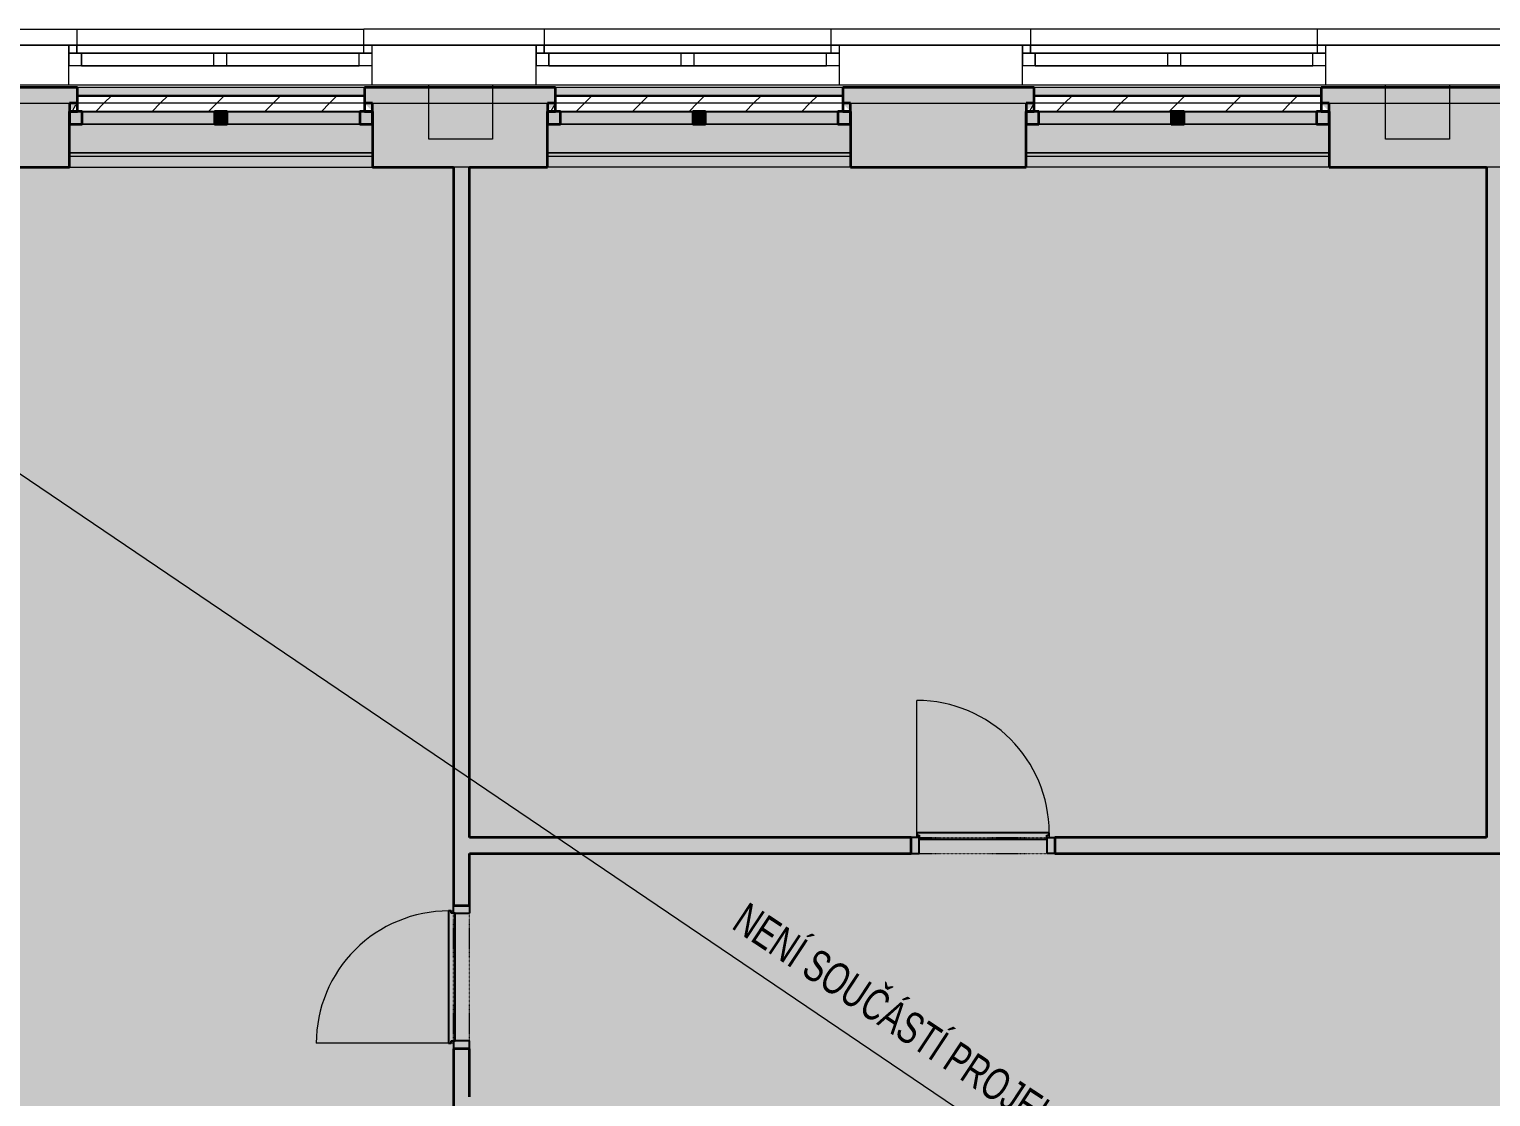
# Model space of a CAD drawing. Header units: millimetres. Extents: x -17526 to 208316, y -45352 to 20466.
# Drawn here: x 142228 to 151391, y 1172 to 7864 of the extents above; entities that cross this region are included whole.
import ezdxf

# ---------------------------------------------------------------- set-up
doc = ezdxf.new("R2010")
doc.units = ezdxf.units.MM
doc.linetypes.add('Čerchovaná se dvěma tečkami', pattern=[2.59, 1, -0.53, 0, -0.53, 0, -0.53])
for name, color, linetype, lineweight in [('A-DETL-THIN', 151, 'Continuous', 9), ('A-DOOR', 31, 'Continuous', 9), ('A-DOOR-FRAM', 31, 'Continuous', 9), ('A-FLOR', 192, 'Continuous', 9), ('A-GENM', 13, 'Continuous', 9), ('A-GLAZ', 151, 'Continuous', 9), ('A-WALL', 113, 'Continuous', 9), ('A-WALL-PATT', 111, 'Continuous', 9), ('G-ANNO-TEXT', 231, 'Continuous', 9), ('Q-SPCQ', 91, 'Continuous', 9), ('S-COLS', 52, 'Continuous', 9)]:
    doc.layers.add(name, color=color, linetype=linetype, lineweight=lineweight)
doc.styles.add('Arial_3', font='arial.ttf', dxfattribs={"width": 0.7, "height": 200})
pattern_1 = [(45, (-76394.55, -7349.27), (-176.7767, 176.7767), [])]
pattern_2 = [(45, (-73394.55, -7349.27), (-176.7767, 176.7767), [])]
pattern_3 = [(45, (-70396.38, -7349.27), (-176.7767, 176.7767), [])]

# ---------------------------------------------------------------- blocks, each defined once
blk = doc.blocks.new('OKNO_2k_ - OKNO_2k_1900x1400-1963744-2NP_NÁVRH B')
at = {"layer": 'A-GLAZ', "color": 254, "lineweight": 13}
for p, q in [((-950, 126), (950, 126)), ((-900, 126), (-950, 126)), ((-950, 125), (-950, 126)), ((-950, 126), (-950, 125)), ((-950, 75), (-950, 124.9)), ((-950, 124.9), (-950, 75)), ((-900, 126), (-900, 125)), ((-900, 125), (-900, 126)), ((900, 126), (-900, 126)), ((900, 126), (-900, 126)), ((-900, 124.9), (-900, 75)), ((-900, 75), (-900, 124.9)), ((950, 126), (900, 126)), ((900, 125), (900, 126)), ((900, 125), (900, 126)), ((900, 75), (900, 124.9)), ((900, 75), (900, 124.9)), ((950, 126), (950, 125)), ((950, 126), (950, 125)), ((950, 124.9), (950, 75)), ((950, 124.9), (950, 75)), ((-950, 75), (-900, 75)), ((950, 75), (-950, 75)), ((-950, 75), (-950, -5)), ((-900, 75), (-950, 75)), ((-950, 75), (950, 75)), ((-950, -5), (-950, 75)), ((-900, 75), (900, 75)), ((-870, 75), (-900, 75)), ((-870, 75), (-40, 75)), ((870, 75), (-870, 75)), ((-870, -5), (-870, 75)), ((-870, 75), (-870, -5)), ((-40, -5), (-40, 75)), ((-40, 75), (40, 75)), ((-40, -5), (-40, 75)), ((40, 75), (870, 75)), ((40, 75), (40, -5)), ((40, 75), (40, -5)), ((900, 75), (870, 75)), ((870, -5), (870, 75)), ((870, -5), (870, 75)), ((900, 75), (950, 75)), ((950, 75), (900, 75)), ((950, 75), (950, -5)), ((950, 75), (950, -5)), ((-870, -5), (-950, -5)), ((950, -5), (-950, -5)), ((-40, -5), (-870, -5)), ((-40, -5), (-870, -5)), ((-870, -5), (870, -5)), ((40, -5), (-40, -5)), ((40, -5), (-40, -5)), ((40, -5), (-40, -5)), ((870, -5), (40, -5)), ((870, -5), (40, -5)), ((950, -5), (870, -5))]:
    blk.add_line(p, q, dxfattribs=at)
at = {"layer": 'A-GLAZ', "color": 10, "lineweight": 13}
for p, q in [((900, 126), (-900, 126)), ((-900, 75), (-870, 75)), ((-870, 75), (-900, 75)), ((-870, 75), (-40, 75)), ((-40, 75), (-870, 75)), ((-40, 75), (-870, 75)), ((-40, 75), (40, 75)), ((40, 75), (-40, 75)), ((-40, 75), (40, 75)), ((40, 75), (-40, 75)), ((-40, 75), (40, 75)), ((40, 75), (870, 75)), ((870, 75), (40, 75)), ((870, 75), (40, 75)), ((870, 75), (900, 75)), ((900, 75), (870, 75)), ((40, -5), (-40, -5))]:
    blk.add_line(p, q, dxfattribs=at)
blk = doc.blocks.new('OKNO_2k_ - OKNO_2k_1900x1400-V121-2NP_NÁVRH B')
at = {"layer": 'A-GLAZ', "color": 254, "lineweight": 13}
for p, q in [((-950, 126), (950, 126)), ((-900, 126), (-950, 126)), ((-950, 125), (-950, 126)), ((-950, 126), (-950, 125)), ((-950, 75), (-950, 124.9)), ((-950, 124.9), (-950, 75)), ((-900, 126), (-900, 125)), ((-900, 125), (-900, 126)), ((900, 126), (-900, 126)), ((900, 126), (-900, 126)), ((-900, 124.9), (-900, 75)), ((-900, 75), (-900, 124.9)), ((950, 126), (900, 126)), ((900, 125), (900, 126)), ((900, 125), (900, 126)), ((900, 75), (900, 124.9)), ((900, 75), (900, 124.9)), ((950, 126), (950, 125)), ((950, 126), (950, 125)), ((950, 124.9), (950, 75)), ((950, 124.9), (950, 75)), ((-950, 75), (-900, 75)), ((950, 75), (-950, 75)), ((-950, 75), (-950, -5)), ((-900, 75), (-950, 75)), ((-950, 75), (950, 75)), ((-950, -5), (-950, 75)), ((-900, 75), (900, 75)), ((-870, 75), (-900, 75)), ((-870, 75), (-40, 75)), ((870, 75), (-870, 75)), ((-870, -5), (-870, 75)), ((-870, 75), (-870, -5)), ((-40, -5), (-40, 75)), ((-40, 75), (40, 75)), ((-40, -5), (-40, 75)), ((40, 75), (870, 75)), ((40, 75), (40, -5)), ((40, 75), (40, -5)), ((900, 75), (870, 75)), ((870, -5), (870, 75)), ((870, -5), (870, 75)), ((900, 75), (950, 75)), ((950, 75), (900, 75)), ((950, 75), (950, -5)), ((950, 75), (950, -5)), ((-870, -5), (-950, -5)), ((950, -5), (-950, -5)), ((-40, -5), (-870, -5)), ((-40, -5), (-870, -5)), ((-870, -5), (870, -5)), ((40, -5), (-40, -5)), ((40, -5), (-40, -5)), ((40, -5), (-40, -5)), ((870, -5), (40, -5)), ((870, -5), (40, -5)), ((950, -5), (870, -5))]:
    blk.add_line(p, q, dxfattribs=at)
at = {"layer": 'A-GLAZ', "color": 10, "lineweight": 13}
for p, q in [((900, 126), (-900, 126)), ((-900, 75), (-870, 75)), ((-870, 75), (-900, 75)), ((-870, 75), (-40, 75)), ((-40, 75), (-870, 75)), ((-40, 75), (-870, 75)), ((-40, 75), (40, 75)), ((40, 75), (-40, 75)), ((-40, 75), (40, 75)), ((40, 75), (-40, 75)), ((-40, 75), (40, 75)), ((40, 75), (870, 75)), ((870, 75), (40, 75)), ((870, 75), (40, 75)), ((870, 75), (900, 75)), ((900, 75), (870, 75)), ((40, -5), (-40, -5))]:
    blk.add_line(p, q, dxfattribs=at)
blk = doc.blocks.new('OKNO_2k_ - OKNO_2k_1900x1400-V165-2NP_NÁVRH B')
at = {"layer": 'A-GLAZ', "lineweight": 13}
h = blk.add_hatch(dxfattribs=at)
h.set_pattern_fill('FP_193', style=0, pattern_type=2)
h.set_pattern_definition([(0, (-76394.553, -7199.275), (75, 43.3), [50, -100]), (60, (-76344.553, -7199.275), (0.0011, 86.601905), [50, -100]), (300, (-76344.553, -7199.275), (74.9989, -43.301905), [50, -100])])
h.paths.add_polyline_path([(-950, 150), (-900, 150), (-900, 200), (-924.8, 175.2)])
h.paths.add_polyline_path([(950, 150), (900, 200), (900, 150)])
at = {"layer": 'A-GLAZ', "color": 71, "lineweight": 35}
for p, q in [((-900, 201), (-950, 201)), ((-950, 201), (-950, 150)), ((-900, 150), (-900, 201)), ((900, 201), (900, 150)), ((950, 201), (900, 201)), ((950, 150), (950, 201)), ((-950, 150), (-900, 150)), ((-950, 150), (-950, 70)), ((-900, 150), (-950, 150)), ((-870, 150), (-900, 150)), ((-870, 70), (-870, 150)), ((40, 150), (-40, 150)), ((-40, 150), (-40, 70)), ((40, 70), (40, 150)), ((900, 150), (870, 150)), ((870, 150), (870, 70)), ((900, 150), (950, 150)), ((950, 150), (900, 150)), ((950, 70), (950, 150)), ((-950, 70), (-870, 70)), ((-40, 70), (40, 70)), ((870, 70), (950, 70))]:
    blk.add_line(p, q, dxfattribs=at)
at = {"layer": 'A-GLAZ', "color": 9, "lineweight": 13}
for p, q in [((-900, 201), (-950, 201)), ((-950, 201), (-950, 150)), ((900, 201), (-900, 201)), ((950, 201), (900, 201)), ((950, 201), (950, 150)), ((-950, 150), (-950, 70)), ((-40, 150), (-870, 150)), ((-870, 70), (-870, 150)), ((40, 150), (-40, 150)), ((-40, 70), (-40, 150)), ((-40, 150), (40, 150)), ((870, 150), (40, 150)), ((40, 150), (40, 70)), ((870, 70), (870, 150)), ((950, 150), (950, 70)), ((-870, 70), (-40, 70)), ((-40, 70), (40, 70)), ((40, 70), (-40, 70)), ((40, 70), (870, 70))]:
    blk.add_line(p, q, dxfattribs=at)
at = {"layer": 'A-GLAZ', "color": 254, "lineweight": 13}
for p, q in [((-900, 200), (-900, 201)), ((900, 201), (-900, 201)), ((-900, 150), (-900, 200)), ((900, 200), (900, 201)), ((900, 150), (900, 200)), ((-950, 150), (-900, 150)), ((-950, 150), (-900, 150)), ((-900, 150), (-40, 150)), ((-900, 150), (-40, 150)), ((-900, 150), (-40, 150)), ((-40, 150), (40, 150)), ((-40, 150), (40, 150)), ((-40, 150), (40, 150)), ((40, 150), (900, 150)), ((40, 150), (900, 150)), ((40, 150), (900, 150)), ((900, 150), (950, 150)), ((900, 150), (950, 150)), ((-40, 70), (-950, 70)), ((40, 70), (-40, 70)), ((950, 70), (40, 70))]:
    blk.add_line(p, q, dxfattribs=at)
blk = doc.blocks.new('parapet s nosem_vnitní - parapet s nosem_vnitní-V166-2NP_NÁVRH B')
at = {"layer": 'A-GENM', "color": 9, "lineweight": 13}
for p, q in [((-950, -190), (-950, 0)), ((-950, 0), (-950, -180)), ((-950, 0), (-40, 0)), ((40, 0), (950, 0)), ((950, -180), (950, 0)), ((950, 0), (950, -190)), ((950, -180), (-950, -180)), ((-950, -190), (-950, -200)), ((-950, -200), (950, -200)), ((950, -200), (950, -190))]:
    blk.add_line(p, q, dxfattribs=at)
at = {"layer": 'A-GENM', "color": 254, "lineweight": 13}
for p, q in [((-950, 0), (-40, 0)), ((-40, 0), (40, 0)), ((-40, 0), (40, 0)), ((40, 0), (950, 0)), ((-950, -180), (-950, -199.7)), ((-950, -180), (950, -180)), ((950, -199.7), (950, -180)), ((-950, -200), (950, -200))]:
    blk.add_line(p, q, dxfattribs=at)
blk = doc.blocks.new('parapet_ext - parapet_ext-V167-2NP_NÁVRH B')
at = {"layer": 'Q-SPCQ', "lineweight": 13}
h = blk.add_hatch(dxfattribs=at)
h.set_pattern_fill('FP_194', color=21, style=0, pattern_type=2)
h.set_pattern_definition(pattern_1)
h.paths.add_polyline_path([(-900, 51), (900, 51), (900, 100), (-900, 100)])
h = blk.add_hatch(dxfattribs=at)
h.set_pattern_fill('FP_194', color=21, style=0, pattern_type=2)
h.set_pattern_definition(pattern_1)
h.paths.add_polyline_path([(900, 0), (900, 51), (-900, 51), (-900, 0), (870, 0)])
at = {"layer": 'Q-SPCQ', "color": 241, "lineweight": 25}
for p, q in [((-900, 51), (-900, 100)), ((-900, 100), (-900, 98)), ((-900, 100), (900, 100)), ((-900, 100), (900, 100)), ((-900, 98), (-900, 51)), ((900, 98), (-900, 98)), ((-900, 98), (900, 98)), ((900, 98), (900, 100)), ((900, 100), (900, 51)), ((900, 51), (900, 98)), ((-900, 51), (-900, 50)), ((-900, 50), (-900, 51)), ((-900, 50), (-900, 0)), ((-900, 0), (-900, 50)), ((-900, 0), (-40, 0)), ((-900, 0), (-40, 0)), ((-40, 0), (40, 0)), ((40, 0), (900, 0)), ((40, 0), (900, 0)), ((900, 51), (900, 50)), ((900, 50), (900, 51)), ((900, 50), (900, 0)), ((900, 0), (900, 50))]:
    blk.add_line(p, q, dxfattribs=at)
at = {"layer": 'Q-SPCQ', "color": 61, "lineweight": 25}
blk.add_line((-40, 0), (40, 0), dxfattribs=at)
blk = doc.blocks.new('OKNO_2k_ - OKNO_2k_1900x1400-V168-2NP_NÁVRH B')
at = {"layer": 'A-GLAZ', "lineweight": 13}
h = blk.add_hatch(dxfattribs=at)
h.set_pattern_fill('FP_195', style=0, pattern_type=2)
h.set_pattern_definition([(0, (-73394.553, -7199.275), (75, 43.3), [50, -100]), (60, (-73344.553, -7199.275), (0.0011, 86.601905), [50, -100]), (300, (-73344.553, -7199.275), (74.9989, -43.301905), [50, -100])])
h.paths.add_polyline_path([(-950, 150), (-900, 150), (-900, 200), (-924.8, 175.2)])
h.paths.add_polyline_path([(950, 150), (900, 200), (900, 150)])
at = {"layer": 'A-GLAZ', "color": 71, "lineweight": 35}
for p, q in [((-900, 201), (-950, 201)), ((-950, 201), (-950, 150)), ((-900, 150), (-900, 201)), ((900, 201), (900, 150)), ((950, 201), (900, 201)), ((950, 150), (950, 201)), ((-950, 150), (-900, 150)), ((-950, 150), (-950, 70)), ((-900, 150), (-950, 150)), ((-870, 150), (-900, 150)), ((-870, 70), (-870, 150)), ((40, 150), (-40, 150)), ((-40, 150), (-40, 70)), ((40, 70), (40, 150)), ((900, 150), (870, 150)), ((870, 150), (870, 70)), ((900, 150), (950, 150)), ((950, 150), (900, 150)), ((950, 70), (950, 150)), ((-950, 70), (-870, 70)), ((-40, 70), (40, 70)), ((870, 70), (950, 70))]:
    blk.add_line(p, q, dxfattribs=at)
at = {"layer": 'A-GLAZ', "color": 9, "lineweight": 13}
for p, q in [((-900, 201), (-950, 201)), ((-950, 201), (-950, 150)), ((900, 201), (-900, 201)), ((950, 201), (900, 201)), ((950, 201), (950, 150)), ((-950, 150), (-950, 70)), ((-40, 150), (-870, 150)), ((-870, 70), (-870, 150)), ((40, 150), (-40, 150)), ((-40, 70), (-40, 150)), ((-40, 150), (40, 150)), ((870, 150), (40, 150)), ((40, 150), (40, 70)), ((870, 70), (870, 150)), ((950, 150), (950, 70)), ((-870, 70), (-40, 70)), ((-40, 70), (40, 70)), ((40, 70), (-40, 70)), ((40, 70), (870, 70))]:
    blk.add_line(p, q, dxfattribs=at)
at = {"layer": 'A-GLAZ', "color": 254, "lineweight": 13}
for p, q in [((-900, 200), (-900, 201)), ((900, 201), (-900, 201)), ((-900, 150), (-900, 200)), ((900, 200), (900, 201)), ((900, 150), (900, 200)), ((-950, 150), (-900, 150)), ((-950, 150), (-900, 150)), ((-900, 150), (-40, 150)), ((-900, 150), (-40, 150)), ((-900, 150), (-40, 150)), ((-40, 150), (40, 150)), ((-40, 150), (40, 150)), ((-40, 150), (40, 150)), ((40, 150), (900, 150)), ((40, 150), (900, 150)), ((40, 150), (900, 150)), ((900, 150), (950, 150)), ((900, 150), (950, 150)), ((-40, 70), (-950, 70)), ((40, 70), (-40, 70)), ((950, 70), (40, 70))]:
    blk.add_line(p, q, dxfattribs=at)
blk = doc.blocks.new('parapet s nosem_vnitní - parapet s nosem_vnitní-V169-2NP_NÁVRH B')
at = {"layer": 'A-GENM', "color": 9, "lineweight": 13}
for p, q in [((-950, -190), (-950, 0)), ((-950, 0), (-950, -180)), ((-950, 0), (-40, 0)), ((40, 0), (950, 0)), ((950, -180), (950, 0)), ((950, 0), (950, -190)), ((950, -180), (-950, -180)), ((-950, -190), (-950, -200)), ((-950, -200), (950, -200)), ((950, -200), (950, -190))]:
    blk.add_line(p, q, dxfattribs=at)
at = {"layer": 'A-GENM', "color": 254, "lineweight": 13}
for p, q in [((-950, 0), (-40, 0)), ((-40, 0), (40, 0)), ((-40, 0), (40, 0)), ((40, 0), (950, 0)), ((-950, -180), (-950, -190)), ((-950, -180), (950, -180)), ((950, -199.7), (950, -180)), ((-950, -190), (-950, -199.7)), ((-950, -200), (950, -200))]:
    blk.add_line(p, q, dxfattribs=at)
blk = doc.blocks.new('parapet_ext - parapet_ext-V170-2NP_NÁVRH B')
at = {"layer": 'Q-SPCQ', "lineweight": 13}
h = blk.add_hatch(dxfattribs=at)
h.set_pattern_fill('FP_196', color=21, style=0, pattern_type=2)
h.set_pattern_definition(pattern_2)
h.paths.add_polyline_path([(-900, 51), (900, 51), (900, 100), (-900, 100)])
h = blk.add_hatch(dxfattribs=at)
h.set_pattern_fill('FP_196', color=21, style=0, pattern_type=2)
h.set_pattern_definition(pattern_2)
h.paths.add_polyline_path([(900, 0), (900, 51), (-900, 51), (-900, 0), (870, 0)])
at = {"layer": 'Q-SPCQ', "color": 241, "lineweight": 25}
for p, q in [((-900, 51), (-900, 100)), ((-900, 100), (-900, 98)), ((-900, 100), (900, 100)), ((-900, 100), (900, 100)), ((-900, 98), (-900, 51)), ((900, 98), (-900, 98)), ((-900, 98), (900, 98)), ((900, 98), (900, 100)), ((900, 100), (900, 51)), ((900, 51), (900, 98)), ((-900, 51), (-900, 50)), ((-900, 50), (-900, 51)), ((-900, 50), (-900, 0)), ((-900, 0), (-900, 50)), ((-900, 0), (-40, 0)), ((-900, 0), (-40, 0)), ((-40, 0), (40, 0)), ((40, 0), (900, 0)), ((40, 0), (900, 0)), ((900, 51), (900, 50)), ((900, 50), (900, 51)), ((900, 50), (900, 0)), ((900, 0), (900, 50))]:
    blk.add_line(p, q, dxfattribs=at)
at = {"layer": 'Q-SPCQ', "color": 61, "lineweight": 25}
blk.add_line((-40, 0), (40, 0), dxfattribs=at)
blk = doc.blocks.new('OKNO_2k_ - OKNO_2k_1900x1400-V171-2NP_NÁVRH B')
at = {"layer": 'A-GLAZ', "lineweight": 13}
h = blk.add_hatch(dxfattribs=at)
h.set_pattern_fill('FP_197', style=0, pattern_type=2)
h.set_pattern_definition([(0, (-70396.38, -7199.275), (75, 43.3), [50, -100]), (60, (-70346.38, -7199.275), (0.0011, 86.601905), [50, -100]), (300, (-70346.38, -7199.275), (74.9989, -43.301905), [50, -100])])
h.paths.add_polyline_path([(950, 150), (900, 200), (900, 150)])
h.paths.add_polyline_path([(-950, 150), (-900, 150), (-900, 200), (-924.8, 175.2)])
at = {"layer": 'A-GLAZ', "color": 71, "lineweight": 35}
for p, q in [((-900, 201), (-950, 201)), ((-950, 201), (-950, 150)), ((-900, 150), (-900, 201)), ((900, 201), (900, 150)), ((950, 201), (900, 201)), ((950, 150), (950, 201)), ((-950, 150), (-900, 150)), ((-950, 150), (-950, 70)), ((-900, 150), (-950, 150)), ((-870, 150), (-900, 150)), ((-870, 70), (-870, 150)), ((40, 150), (-40, 150)), ((-40, 150), (-40, 70)), ((40, 70), (40, 150)), ((900, 150), (870, 150)), ((870, 150), (870, 70)), ((900, 150), (950, 150)), ((950, 150), (900, 150)), ((950, 70), (950, 150)), ((-950, 70), (-870, 70)), ((-40, 70), (40, 70)), ((870, 70), (950, 70))]:
    blk.add_line(p, q, dxfattribs=at)
at = {"layer": 'A-GLAZ', "color": 9, "lineweight": 13}
for p, q in [((-900, 201), (-950, 201)), ((-950, 201), (-950, 150)), ((900, 201), (-900, 201)), ((950, 201), (900, 201)), ((950, 201), (950, 150)), ((-950, 150), (-950, 70)), ((-40, 150), (-870, 150)), ((-870, 70), (-870, 150)), ((40, 150), (-40, 150)), ((-40, 70), (-40, 150)), ((-40, 150), (40, 150)), ((870, 150), (40, 150)), ((40, 150), (40, 70)), ((870, 70), (870, 150)), ((950, 150), (950, 70)), ((-870, 70), (-40, 70)), ((-40, 70), (40, 70)), ((40, 70), (-40, 70)), ((40, 70), (870, 70))]:
    blk.add_line(p, q, dxfattribs=at)
at = {"layer": 'A-GLAZ', "color": 254, "lineweight": 13}
for p, q in [((-900, 200), (-900, 201)), ((900, 201), (-900, 201)), ((-900, 150), (-900, 200)), ((900, 200), (900, 201)), ((900, 150), (900, 200)), ((-950, 150), (-900, 150)), ((-950, 150), (-900, 150)), ((-900, 150), (-40, 150)), ((-900, 150), (-40, 150)), ((-900, 150), (-40, 150)), ((-40, 150), (40, 150)), ((-40, 150), (40, 150)), ((-40, 150), (40, 150)), ((40, 150), (900, 150)), ((40, 150), (900, 150)), ((40, 150), (900, 150)), ((900, 150), (950, 150)), ((900, 150), (950, 150)), ((-40, 70), (-950, 70)), ((40, 70), (-40, 70)), ((950, 70), (40, 70))]:
    blk.add_line(p, q, dxfattribs=at)
blk = doc.blocks.new('parapet s nosem_vnitní - parapet s nosem_vnitní-V172-2NP_NÁVRH B')
at = {"layer": 'A-GENM', "color": 9, "lineweight": 13}
for p, q in [((-950, -190), (-950, 0)), ((-950, 0), (-950, -180)), ((-950, 0), (-40, 0)), ((40, 0), (950, 0)), ((950, -180), (950, 0)), ((950, 0), (950, -190)), ((950, -180), (-950, -180)), ((-950, -190), (-950, -200)), ((-950, -200), (950, -200)), ((950, -200), (950, -190))]:
    blk.add_line(p, q, dxfattribs=at)
at = {"layer": 'A-GENM', "color": 254, "lineweight": 13}
for p, q in [((-950, 0), (-40, 0)), ((-40, 0), (40, 0)), ((-40, 0), (40, 0)), ((40, 0), (950, 0)), ((-950, -180), (-950, -199.7)), ((-950, -180), (950, -180)), ((950, -190), (950, -180)), ((-950, -200), (950, -200)), ((950, -199.7), (950, -190))]:
    blk.add_line(p, q, dxfattribs=at)
blk = doc.blocks.new('parapet_ext - parapet_ext-V173-2NP_NÁVRH B')
at = {"layer": 'Q-SPCQ', "lineweight": 13}
h = blk.add_hatch(dxfattribs=at)
h.set_pattern_fill('FP_198', color=21, style=0, pattern_type=2)
h.set_pattern_definition(pattern_3)
h.paths.add_polyline_path([(900, 51), (900, 100), (-900, 100), (-900, 51), (796.7, 51)])
h = blk.add_hatch(dxfattribs=at)
h.set_pattern_fill('FP_198', color=21, style=0, pattern_type=2)
h.set_pattern_definition(pattern_3)
h.paths.add_polyline_path([(900, 0), (900, 51), (-900, 51), (-900, 0), (870, 0)])
at = {"layer": 'Q-SPCQ', "color": 241, "lineweight": 25}
for p, q in [((-900, 51), (-900, 100)), ((-900, 100), (-900, 98)), ((-900, 100), (900, 100)), ((-900, 100), (900, 100)), ((-900, 98), (-900, 51)), ((900, 98), (-900, 98)), ((-900, 98), (900, 98)), ((900, 98), (900, 100)), ((900, 100), (900, 51)), ((900, 51), (900, 98)), ((-900, 51), (-900, 50)), ((-900, 50), (-900, 51)), ((-900, 50), (-900, 0)), ((-900, 0), (-900, 50)), ((-900, 0), (-40, 0)), ((-900, 0), (-40, 0)), ((-40, 0), (40, 0)), ((40, 0), (900, 0)), ((40, 0), (900, 0)), ((900, 51), (900, 50)), ((900, 50), (900, 51)), ((900, 50), (900, 0)), ((900, 0), (900, 50))]:
    blk.add_line(p, q, dxfattribs=at)
at = {"layer": 'Q-SPCQ', "color": 61, "lineweight": 25}
blk.add_line((-40, 0), (40, 0), dxfattribs=at)
blk = doc.blocks.new('DVERE_1k_oblozka - DD03_01_800x1970_koupelna-V206-2NP_NÁVRH B')
at = {"layer": 'A-DOOR', "color": 9, "lineweight": 13}
for p, q in [((-415, 47.1), (-415, 907.1)), ((-400, 47.1), (-450, 47.1)), ((-450, 47.1), (-450, -52.9)), ((-415, 62.1), (-415, 77.1)), ((-415, 77.1), (415, 77.1)), ((-400, 62.1), (-415, 62.1)), ((-400, 47.1), (-400, 62.1)), ((-400, 37.1), (-400, 47.1)), ((-400, -52.9), (-400, 47.1)), ((400, 37.1), (-400, 37.1)), ((305, 77.1), (-305, 77.1)), ((-305, 77.1), (305, 77.1)), ((415, 62.1), (400, 62.1)), ((400, 62.1), (400, 47.1)), ((400, 47.1), (400, 37.1)), ((450, 47.1), (400, 47.1)), ((400, 47.1), (400, -52.9)), ((415, 77.1), (415, 62.1)), ((415, 77.1), (415, 47.1)), ((450, -52.9), (450, 47.1)), ((-450, -52.9), (-400, -52.9)), ((400, -52.9), (450, -52.9))]:
    blk.add_line(p, q, dxfattribs=at)
at = {"layer": 'A-DOOR', "color": 191, "lineweight": 25}
for p, q in [((415, 77.1), (-415, 77.1)), ((-415, 77.1), (-415, 62.1)), ((-415, 62.1), (-400, 62.1)), ((-400, 62.1), (-400, 47.1)), ((-400, 47.1), (-400, 37.1)), ((-400, 37.1), (400, 37.1)), ((400, 47.1), (400, 62.1)), ((400, 62.1), (415, 62.1)), ((400, 37.1), (400, 47.1)), ((415, 62.1), (415, 77.1))]:
    blk.add_line(p, q, dxfattribs=at)
at = {"layer": 'A-DOOR', "color": 9, "linetype": 'Čerchovaná se dvěma tečkami', "lineweight": 13}
for p, q in [((-400, 47.1), (400, 47.1)), ((-400, -52.9), (400, -52.9))]:
    blk.add_line(p, q, dxfattribs=at)
at = {"layer": 'A-DOOR', "color": 9, "lineweight": 13}
blk.add_arc((-415, 77.1), 830, 360, 90, dxfattribs=at)
at = {"layer": 'A-DOOR-FRAM', "color": 191, "lineweight": 25}
for p, q in [((-400, 47.1), (-450, 47.1)), ((-400, -52.9), (-400, 47.1)), ((400, 47.1), (400, -52.9)), ((400, 47.1), (450, 47.1)), ((-450, -52.9), (-400, -52.9)), ((450, -52.9), (400, -52.9))]:
    blk.add_line(p, q, dxfattribs=at)

msp = doc.modelspace()

# ---------------------------------------------------------------- hatches: boundary and pattern name
at = {"layer": 'A-FLOR'}
h = msp.add_hatch(color=254, dxfattribs=at)
h.paths.add_polyline_path([(156598.2, -4446.6), (157092.1, -4446.6), (157092.1, -1766.6), (156999.2, -1766.6), (156999.2, -1816.6), (156598.2, -1816.6), (156598.2, -3758.3)])
h.paths.add_polyline_path([(157048.2, -866.6), (157092.1, -866.6), (157092.1, -141.5), (156598.2, -141.5), (156598.2, -816.6), (156999.2, -817.1), (156999.2, -866.6)])
h.paths.add_polyline_path([(144887.9, 1471.6), (144987.9, 1471.6), (144987.9, 1521.6), (144887.9, 1521.6)])
h.paths.add_polyline_path([(144987.9, 2321.6), (144987.9, 2371.6), (144887.9, 2371.6), (144887.9, 2321.6), (144897.9, 2321.6)])
h.paths.add_polyline_path([(148657.9, 2696.6), (148657.9, 2796.6), (148607.9, 2796.6), (148607.9, 2696.6)])
h.paths.add_polyline_path([(147757.9, 2696.6), (147807.9, 2696.6), (147807.9, 2796.6), (147757.9, 2796.6), (147757.9, 2758.5)])
h.paths.add_polyline_path([(156898.2, 2758.5), (157092.1, 2758.5), (157092.1, 2893.4), (156999.2, 2893.4), (156999.2, 2843.4), (156598.2, 2843.4), (156598.2, 2758.5), (156837.6, 2758.5)])
h.paths.add_polyline_path([(153738.9, 2846.6), (153748.9, 2846.6), (153748.9, 2896.6), (153648.9, 2896.6), (153648.9, 2846.6), (153713.2, 2846.6)])
h.paths.add_polyline_path([(153738.9, 3496.6), (153748.9, 3496.6), (153748.9, 3546.6), (153648.9, 3546.6), (153648.9, 3496.6), (153713.2, 3496.6)])
h.paths.add_polyline_path([(153713.2, 3688.2), (154013.2, 3688.2), (154013.2, 4088.2), (153713.2, 4088.2)])
h.paths.add_polyline_path([(157092.1, 3793.4), (157092.1, 4366), (156999.2, 4366), (156999.2, 4316), (156598.2, 4316), (156598.2, 3843.4), (156999.2, 3842.9), (156999.2, 3793.4), (157048.2, 3793.4)])
h.paths.add_polyline_path([(154013.2, 4188.2), (154013.2, 4588.2), (153713.2, 4588.2), (153713.2, 4188.2), (154003.5, 4188.2)])
h.paths.add_polyline_path([(140183, 4219.2), (140183, 4674.2), (139238, 4674.2), (139238, 4219.2)])
h.paths.add_polyline_path([(157048.2, 5266), (157092.1, 5266), (157092.1, 6999.3), (156598.2, 6999.3), (156598.2, 5316), (156999.2, 5315.5), (156999.2, 5266)])
h = msp.add_hatch(color=254, dxfattribs=at)
h.paths.add_polyline_path([(139238, -4446.6), (142537.9, -4446.6), (142537.9, -4445.6), (144337.9, -4445.6), (144337.9, -4446.6), (145508.4, -4446.6), (145508.4, -4445.6), (147308.4, -4445.6), (147308.4, -4446.6), (148548.9, -4446.6), (148548.9, -4445.6), (150348.9, -4445.6), (150348.9, -4446.6), (151498.9, -4446.6), (151498.9, -4445.6), (153298.9, -4445.6), (153298.9, -4446.6), (156598.2, -4446.6), (156598.2, -1816.6), (156618.2, -1816.6), (156618.2, -816.6), (156598.2, -816.6), (156598.2, -141.5), (154003.5, -141.5), (154003.5, -97.4), (151729.3, -97.4), (151729.3, -47.4), (154003.5, -47.4), (154003.5, 1051.8), (152009.3, 1051.8), (152009.3, 1101.8), (154003.5, 1102.2), (154003.5, 2758.5), (156598.2, 2758.5), (156598.2, 2843.4), (156618.2, 2843.4), (156618.2, 3843.4), (156598.2, 3843.4), (156598.2, 3976.6), (155633.2, 3976.6), (155633.2, 4296.6), (156598.2, 4296.6), (156598.2, 4316), (156618.2, 4316), (156618.2, 5316), (156598.2, 5316), (156598.2, 6999.3), (139238, 6999.3), (139238, 4674.2), (140183, 4674.2), (140183, 4219.2), (139238, 4219.2), (139238, -3811.2)])
h.paths.add_polyline_path([(156999.2, -1766.6), (157092.1, -1766.6), (157092.1, -866.6), (156999.2, -866.6), (156999.2, -1135.1)])
h.paths.add_polyline_path([(151468.9, -198), (151418.9, -198), (151418.9, -98), (151468.9, -98), (151468.9, -188), (152268.9, -188), (152268.9, -98), (152318.9, -98), (152318.9, -198), (151948.9, -198)])
h.paths.add_polyline_path([(149838.9, 1071.6), (148958.9, 1071.6), (148958.9, 1171.6), (149008.9, 1171.6), (149008.9, 1081.6), (149808.9, 1081.6), (149808.9, 1171.6), (149858.9, 1171.6), (149858.9, 1071.6)])
h.paths.add_polyline_path([(146847.9, 1071.6), (145997.9, 1071.6), (145997.9, 1171.6), (146047.9, 1171.6), (146047.9, 1081.6), (146847.9, 1081.6), (146847.9, 1171.6), (146897.9, 1171.6), (146897.9, 1071.6), (146862.9, 1071.6)])
h.paths.add_polyline_path([(144887.9, 1471.6), (144887.9, 1521.6), (144987.9, 1521.6), (144987.9, 1471.6)])
h.paths.add_polyline_path([(144887.9, 2321.6), (144887.9, 2371.6), (144987.9, 2371.6), (144987.9, 2321.6), (144897.9, 2321.6)])
h.paths.add_polyline_path([(148607.9, 2696.6), (148607.9, 2796.6), (148657.9, 2796.6), (148657.9, 2696.6)])
h.paths.add_polyline_path([(147807.9, 2696.6), (147757.9, 2696.6), (147757.9, 2796.6), (147807.9, 2796.6), (147807.9, 2758.5)])
h.paths.add_polyline_path([(153748.9, 2846.6), (153648.9, 2846.6), (153648.9, 2896.6), (153748.9, 2896.6), (153748.9, 2881.6)])
h.paths.add_polyline_path([(155533.2, 2861.6), (155533.2, 3561.6), (155633.2, 3561.6), (155633.2, 3511.6), (155543.2, 3511.6), (155543.2, 2911.6), (155633.2, 2911.6), (155633.2, 2861.6)])
h.paths.add_polyline_path([(156999.2, 2893.4), (157092.1, 2893.4), (157092.1, 3793.4), (156999.2, 3793.4)])
h.paths.add_polyline_path([(153738.9, 3496.6), (153648.9, 3496.6), (153648.9, 3546.6), (153748.9, 3546.6), (153748.9, 3496.6)])
h.paths.add_polyline_path([(154003.5, 3688.2), (153713.2, 3688.2), (153713.2, 4088.2), (154013.2, 4088.2), (154013.2, 3688.2)])
h.paths.add_polyline_path([(154003.5, 4188.2), (153713.2, 4188.2), (153713.2, 4588.2), (154013.2, 4588.2), (154013.2, 4188.2)])
h.paths.add_polyline_path([(157048.2, 4366), (157092.1, 4366), (157092.1, 5266), (156999.2, 5266), (156999.2, 4366)])
h.paths.add_polyline_path([(155533.2, 4701), (155533.2, 5401), (155633.2, 5401), (155633.2, 5351), (155543.2, 5351), (155543.2, 4751), (155633.2, 4751), (155633.2, 4701)])
h.paths.add_polyline_path([(153748.9, 4721), (153648.9, 4721), (153648.9, 4771), (153738.9, 4771), (153738.9, 5371), (153648.9, 5371), (153648.9, 5421), (153748.9, 5421), (153748.9, 4741)])
h.paths.add_polyline_path([(153748.9, 5689.3), (153648.9, 5689.3), (153648.9, 5739.3), (153738.9, 5739.3), (153738.9, 6339.3), (153648.9, 6339.3), (153648.9, 6389.3), (153748.9, 6389.3), (153748.9, 5709.3)])
h = msp.add_hatch(color=254, dxfattribs=at)
h.paths.add_polyline_path([(156998.2, -1816.6), (156999.2, -1816.1), (156999.2, -1766.6), (156998.2, -1766.6), (156998.2, -1816.1)])
h.paths.add_polyline_path([(156998.2, -866.6), (156999.2, -866.6), (156999.2, -816.6), (156998.2, -817.1)])
h.paths.add_polyline_path([(152268.9, -198), (152318.9, -198), (152318.9, -98), (152268.9, -98), (152268.9, -188)])
h.paths.add_polyline_path([(151468.9, -198), (151468.9, -98), (151418.9, -98), (151418.9, -198), (151438.9, -198)])
h.paths.add_polyline_path([(149838.9, 1071.6), (149858.9, 1071.6), (149858.9, 1171.6), (149808.9, 1171.6), (149808.9, 1071.6)])
h.paths.add_polyline_path([(149008.9, 1071.6), (149008.9, 1171.6), (148958.9, 1171.6), (148958.9, 1071.6), (148978.9, 1071.6)])
h.paths.add_polyline_path([(146897.9, 1071.6), (146897.9, 1171.6), (146847.9, 1171.6), (146847.9, 1071.6), (146877.9, 1071.6)])
h.paths.add_polyline_path([(146047.9, 1071.6), (146047.9, 1171.6), (145997.9, 1171.6), (145997.9, 1071.6), (146017.9, 1071.6)])
h.paths.add_polyline_path([(156998.2, 2843.4), (156999.2, 2843.9), (156999.2, 2893.4), (156998.2, 2893.4), (156998.2, 2843.9)])
h.paths.add_polyline_path([(155533.2, 2861.6), (155633.2, 2861.6), (155633.2, 2911.6), (155533.2, 2911.6), (155533.2, 2879)])
h.paths.add_polyline_path([(155543.2, 3511.6), (155633.2, 3511.6), (155633.2, 3561.6), (155533.2, 3561.6), (155533.2, 3511.6), (155537.8, 3511.6)])
h.paths.add_polyline_path([(156999.2, 3793.4), (156999.2, 3843.4), (156998.2, 3842.9), (156998.2, 3793.4)])
h.paths.add_polyline_path([(156999.2, 4316), (156999.2, 4366), (156998.2, 4366), (156998.2, 4316)])
h.paths.add_polyline_path([(155533.2, 4701), (155633.2, 4701), (155633.2, 4751), (155533.2, 4751), (155533.2, 4721)])
h.paths.add_polyline_path([(153748.9, 4721), (153748.9, 4771), (153648.9, 4771), (153648.9, 4721), (153713.2, 4721)])
h.paths.add_polyline_path([(156999.2, 5266), (156999.2, 5316), (156998.2, 5315.5), (156998.2, 5266)])
h.paths.add_polyline_path([(155533.2, 5351), (155633.2, 5351), (155633.2, 5401), (155533.2, 5401), (155533.2, 5381)])
h.paths.add_polyline_path([(153648.9, 5371), (153748.9, 5371), (153748.9, 5421), (153648.9, 5421), (153648.9, 5401)])
h.paths.add_polyline_path([(153748.9, 5689.3), (153748.9, 5739.3), (153648.9, 5739.3), (153648.9, 5689.3), (153684.9, 5689.3)])
h.paths.add_polyline_path([(153748.9, 6339.3), (153748.9, 6389.3), (153648.9, 6389.3), (153648.9, 6339.3), (153744.3, 6339.3)])
at = {"layer": 'A-WALL'}
for points in [[(142530.1, 7449.3), (144330.1, 7449.3), (144330.1, 7499.3), (142530.1, 7499.3)], [(145528.2, 7449.3), (147328.2, 7449.3), (147328.2, 7499.3), (145528.2, 7499.3)], [(148528.2, 7449.3), (150328.2, 7449.3), (150328.2, 7499.3), (148528.2, 7499.3)], [(144380.1, 6999.3), (144380.1, 7349.3), (143470.1, 7349.3), (143470.1, 7269.3), (143390.1, 7269.3), (143390.1, 7349.3), (142480.1, 7349.3), (142480.1, 6999.3), (144226.7, 6999.3)], [(143390.1, 7349.3), (143390.1, 7269.3), (143470.1, 7269.3), (143470.1, 7349.3)], [(147378.2, 6999.3), (147378.2, 7349.3), (146468.2, 7349.3), (146468.2, 7269.3), (146388.2, 7269.3), (146388.2, 7349.3), (145478.2, 7349.3), (145478.2, 6999.3), (145803.1, 6999.3)], [(146468.2, 7349.3), (146388.2, 7349.3), (146388.2, 7269.3), (146468.2, 7269.3)], [(150378.2, 6999.3), (150378.2, 7349.3), (149468.2, 7349.3), (149468.2, 7269.3), (149388.2, 7269.3), (149388.2, 7349.3), (148478.2, 7349.3), (148478.2, 6999.3), (148955.8, 6999.3)], [(149468.2, 7349.3), (149388.2, 7349.3), (149388.2, 7269.3), (149468.2, 7269.3)]]:
    msp.add_hatch(color=254, dxfattribs=at).paths.add_polyline_path(points)
at = {"layer": 'A-WALL-PATT', "lineweight": 13}
h = msp.add_hatch(color=254, dxfattribs=at)
h.paths.add_polyline_path([(153684.9, 7399.3), (156998.2, 7399.3), (157092.1, 7493.1), (157092.1, 7499.3), (153328.2, 7499.3), (153328.2, 7399.3), (153378.2, 7399.3)])
h.paths.add_polyline_path([(151528.2, 7399.3), (151528.2, 7499.3), (151132.1, 7499.3), (151132.1, 7399.3), (151479.2, 7399.3)])
h.paths.add_polyline_path([(150378.2, 7399.3), (150732.1, 7399.3), (150732.1, 7499.3), (150328.2, 7499.3), (150328.2, 7399.3), (150329.2, 7399.3)])
h.paths.add_polyline_path([(148479.2, 7399.3), (148528.2, 7399.3), (148528.2, 7499.3), (147328.2, 7499.3), (147328.2, 7399.3), (148478.2, 7399.3)])
h.paths.add_polyline_path([(145479.2, 7399.3), (145528.2, 7399.3), (145528.2, 7499.3), (145133, 7499.3), (145133, 7399.3), (145478.2, 7399.3)])
h.paths.add_polyline_path([(144380.1, 7399.3), (144733, 7399.3), (144733, 7499.3), (144330.1, 7499.3), (144330.1, 7399.3), (144331, 7399.3)])
h.paths.add_polyline_path([(139133, 7399.3), (142530.1, 7399.3), (142530.1, 7499.3), (138738, 7499.3), (138838, 7399.3)])
h = msp.add_hatch(dxfattribs=at)
h.set_pattern_fill('FP_125', angle=45, style=0, pattern_type=2)
h.set_pattern_definition([(45, (73033.68, 0), (-179.6051, 179.6051), []), (45, (73105.52, -7e-14), (-179.6051, 179.6051), []), (45, (73249.2, -2e-13), (-107.7631, 251.4472), [101.6, -50.8, 1.676, -49.124])])
h.paths.add_polyline_path([(141074, 6999.3), (142480.1, 6999.3), (142480.1, 7349.3), (142530.1, 7399.3), (138838, 7399.3), (138838, 6999.3), (139497.6, 6999.3)])
h.paths.add_polyline_path([(156998.2, 6999.3), (156998.2, 7399.3), (153328.2, 7399.3), (153378.2, 7349.3), (153378.2, 6999.3), (156837.6, 6999.3)])
h.paths.add_polyline_path([(147378.2, 6999.3), (148478.2, 6999.3), (148478.2, 7349.3), (148528.2, 7399.3), (147328.2, 7399.3), (147378.2, 7349.3), (147378.2, 7069.3)])
h.paths.add_polyline_path([(144380.1, 6999.3), (145478.2, 6999.3), (145478.2, 7349.3), (145528.2, 7399.3), (145133, 7399.3), (145133, 7349.3), (144733, 7349.3), (144733, 7399.3), (144330.1, 7399.3), (144380.1, 7349.3), (144380.1, 7069.3)])
h.paths.add_polyline_path([(151320.3, 6999.3), (151478.2, 6999.3), (151478.2, 7349.3), (151528.2, 7399.3), (151132.1, 7399.3), (151132.1, 7349.3), (150732.1, 7349.3), (150732.1, 7399.3), (150328.2, 7399.3), (150378.2, 7349.3), (150378.2, 6999.3), (151132.1, 6999.3)])
at = {"layer": 'S-COLS'}
for points in [[(145014.9, 7349.3), (145133, 7349.3), (145133, 7499.3), (144733, 7499.3), (144733, 7349.3), (144987.9, 7349.3)], [(151132.1, 7349.3), (151132.1, 7499.3), (150732.1, 7499.3), (150732.1, 7349.3), (150937.9, 7349.3)]]:
    msp.add_hatch(color=254, dxfattribs=at).paths.add_polyline_path(points)

# ---------------------------------------------------------------- linework, layer by layer
at = {"layer": 'A-DETL-THIN', "lineweight": 13}
for p, q in [((138633, 7472.1), (157094.4, -5024.4)), ((157092.1, 7499.3), (138733, 7499.3))]:
    msp.add_line(p, q, dxfattribs=at)
at = {"layer": 'A-FLOR', "color": 9, "lineweight": 13}
msp.add_line((151463.9, 6999.3), (145478.2, 6999.3), dxfattribs=at)
at = {"layer": 'A-WALL', "color": 9, "lineweight": 13}
for p, q in [((138383, 7864.2), (144325.9, 7864.2)), ((138483, 7764.3), (157342.1, 7764.3)), ((157342.1, 7764.2), (138483, 7764.2)), ((156692.1, 7514.3), (138733, 7514.3)), ((144330.1, 7499.3), (142530.1, 7499.3)), ((147328.2, 7499.3), (145528.2, 7499.3)), ((150328.2, 7499.3), (148528.2, 7499.3)), ((142530.1, 7399.3), (138838, 7399.3)), ((145528.2, 7399.3), (144330.1, 7399.3)), ((148528.2, 7399.3), (147328.2, 7399.3)), ((151528.2, 7399.3), (150328.2, 7399.3)), ((142480.1, 6999.3), (144380.1, 6999.3)), ((144987.9, 6999.3), (144887.9, 6999.3))]:
    msp.add_line(p, q, dxfattribs=at)
at = {"layer": 'A-WALL', "color": 254, "lineweight": 13}
for p, q in [((142525.9, 7864.2), (142525.9, 7764.3)), ((157442.1, 7864.2), (144325.9, 7864.2)), ((144325.9, 7764.3), (144325.9, 7864.2)), ((145455.9, 7864.2), (145455.9, 7764.3)), ((147255.9, 7764.3), (147255.9, 7864.2)), ((148505.9, 7864.2), (148505.9, 7764.3)), ((150305.9, 7764.3), (150305.9, 7864.2)), ((142475.9, 7514.3), (142475.9, 7714.3)), ((142525.9, 7764.2), (142525.9, 7714.3)), ((144325.9, 7714.3), (144325.9, 7764.2)), ((144375.9, 7714.3), (144375.9, 7514.3)), ((145405.9, 7514.3), (145405.9, 7714.3)), ((145455.9, 7764.2), (145455.9, 7714.3)), ((145455.9, 7714.3), (147305.9, 7714.3)), ((147255.9, 7714.3), (147255.9, 7764.2)), ((147305.9, 7714.3), (147305.9, 7514.3)), ((148455.9, 7514.3), (148455.9, 7714.3)), ((148505.9, 7764.2), (148505.9, 7714.3)), ((150305.9, 7714.3), (150305.9, 7764.2)), ((150355.9, 7714.3), (150355.9, 7514.3)), ((142530.1, 7349.3), (144330.1, 7349.3)), ((145528.2, 7349.3), (147328.2, 7349.3)), ((148528.2, 7349.3), (150328.2, 7349.3))]:
    msp.add_line(p, q, dxfattribs=at)
at = {"layer": 'A-WALL', "color": 10, "lineweight": 13}
for p, q in [((142475.9, 7714.3), (144375.9, 7714.3)), ((145405.9, 7714.3), (145455.9, 7714.3)), ((148455.9, 7714.3), (150355.9, 7714.3))]:
    msp.add_line(p, q, dxfattribs=at)
at = {"layer": 'A-WALL', "color": 71, "lineweight": 35}
for p, q in [((142530.1, 7499.3), (138738, 7499.3)), ((142530.1, 7349.3), (142530.1, 7499.3)), ((145528.2, 7499.3), (144330.1, 7499.3)), ((144330.1, 7499.3), (144330.1, 7349.3)), ((145528.2, 7349.3), (145528.2, 7499.3)), ((148528.2, 7499.3), (147328.2, 7499.3)), ((147328.2, 7499.3), (147328.2, 7349.3)), ((148528.2, 7349.3), (148528.2, 7499.3)), ((151528.2, 7499.3), (150328.2, 7499.3)), ((150328.2, 7499.3), (150328.2, 7349.3)), ((142480.1, 6999.3), (142480.1, 7349.3)), ((142480.1, 7349.3), (142530.1, 7349.3)), ((144330.1, 7349.3), (144380.1, 7349.3)), ((144380.1, 7349.3), (144380.1, 6999.3)), ((145478.2, 6999.3), (145478.2, 7349.3)), ((145478.2, 7349.3), (145528.2, 7349.3)), ((147328.2, 7349.3), (147378.2, 7349.3)), ((147378.2, 7349.3), (147378.2, 6999.3)), ((148478.2, 6999.3), (148478.2, 7349.3)), ((148478.2, 7349.3), (148528.2, 7349.3)), ((150328.2, 7349.3), (150378.2, 7349.3)), ((150378.2, 7349.3), (150378.2, 6999.3)), ((139238, 6999.3), (142480.1, 6999.3)), ((144380.1, 6999.3), (144887.9, 6999.3)), ((144887.9, 6999.3), (144887.9, 2371.6)), ((144987.9, 6999.3), (145478.2, 6999.3)), ((144987.9, 2796.6), (144987.9, 6999.3)), ((147378.2, 6999.3), (148478.2, 6999.3)), ((150378.2, 6999.3), (151363.9, 6999.3)), ((151363.9, 6999.3), (151363.9, 2796.6)), ((147757.9, 2796.6), (144987.9, 2796.6)), ((147757.9, 2696.6), (147757.9, 2796.6)), ((151363.9, 2796.6), (148657.9, 2796.6)), ((148657.9, 2796.6), (148657.9, 2696.6)), ((144987.9, 2371.6), (144987.9, 2696.6)), ((144987.9, 2696.6), (147757.9, 2696.6)), ((148657.9, 2696.6), (152117.9, 2696.6)), ((144887.9, 2371.6), (144987.9, 2371.6)), ((144887.9, 1471.6), (144887.9, -4446.6)), ((144987.9, 1471.6), (144887.9, 1471.6)), ((144987.9, 1171.6), (144987.9, 1471.6))]:
    msp.add_line(p, q, dxfattribs=at)
at = {"layer": 'S-COLS', "color": 254, "lineweight": 13}
for p, q in [((144733, 7499.3), (144733, 7514.3)), ((145133, 7514.3), (145133, 7499.3)), ((150732.1, 7499.3), (150732.1, 7514.3)), ((151132.1, 7514.3), (151132.1, 7499.3))]:
    msp.add_line(p, q, dxfattribs=at)
at = {"layer": 'S-COLS', "color": 9, "lineweight": 13}
for p, q in [((144733, 7499.3), (144733, 7514.3)), ((145133, 7514.3), (145133, 7499.3)), ((150732.1, 7499.3), (150732.1, 7514.3)), ((151132.1, 7514.3), (151132.1, 7499.3)), ((144733, 7349.3), (144733, 7499.3)), ((144733, 7174.3), (144733, 7499.3)), ((145133, 7499.3), (145133, 7349.3)), ((145133, 7499.3), (145133, 7174.3)), ((150732.1, 7349.3), (150732.1, 7499.3)), ((150732.1, 7174.3), (150732.1, 7499.3)), ((151132.1, 7499.3), (151132.1, 7349.3)), ((151132.1, 7499.3), (151132.1, 7174.3)), ((144733, 7174.3), (144733, 7349.3)), ((145133, 7349.3), (145133, 7174.3)), ((150732.1, 7174.3), (150732.1, 7349.3)), ((151132.1, 7349.3), (151132.1, 7174.3)), ((145133, 7174.3), (144733, 7174.3)), ((145133, 7174.3), (144733, 7174.3)), ((151132.1, 7174.3), (150732.1, 7174.3)), ((151132.1, 7174.3), (150732.1, 7174.3))]:
    msp.add_line(p, q, dxfattribs=at)

# ---------------------------------------------------------------- block references
at = {"layer": 'A-DOOR', "color": 9, "lineweight": 13}
msp.add_blockref('DVERE_1k_oblozka - DD03_01_800x1970_koupelna-V206-2NP_NÁVRH B', (148207.9, 2749.4), dxfattribs=at)
at = {"layer": 'A-DOOR', "color": 9, "lineweight": 13, "rotation": 89.9999999999999}
msp.add_blockref('DVERE_1k_oblozka - DD03_01_800x1970_koupelna-V206-2NP_NÁVRH B', (144935, 1921.6), dxfattribs=at)
at = {"layer": 'A-GENM', "color": 254, "lineweight": 13}
for name, p in [('parapet s nosem_vnitní - parapet s nosem_vnitní-V172-2NP_NÁVRH B', (143430.1, 7269.3)), ('parapet s nosem_vnitní - parapet s nosem_vnitní-V169-2NP_NÁVRH B', (146428.2, 7269.3)), ('parapet s nosem_vnitní - parapet s nosem_vnitní-V166-2NP_NÁVRH B', (149428.2, 7269.3))]:
    msp.add_blockref(name, p, dxfattribs=at)
at = {"layer": 'A-GLAZ', "color": 254, "lineweight": 13}
for name, p in [('OKNO_2k_ - OKNO_2k_1900x1400-1963744-2NP_NÁVRH B', (143425.9, 7639.3)), ('OKNO_2k_ - OKNO_2k_1900x1400-V121-2NP_NÁVRH B', (146355.9, 7639.3)), ('OKNO_2k_ - OKNO_2k_1900x1400-V121-2NP_NÁVRH B', (149405.9, 7639.3))]:
    msp.add_blockref(name, p, dxfattribs=at)
at = {"layer": 'A-GLAZ', "color": 9, "lineweight": 13}
for name, p in [('OKNO_2k_ - OKNO_2k_1900x1400-V171-2NP_NÁVRH B', (143430.1, 7199.3)), ('OKNO_2k_ - OKNO_2k_1900x1400-V168-2NP_NÁVRH B', (146428.2, 7199.3)), ('OKNO_2k_ - OKNO_2k_1900x1400-V165-2NP_NÁVRH B', (149428.2, 7199.3))]:
    msp.add_blockref(name, p, dxfattribs=at)
at = {"layer": 'Q-SPCQ', "color": 241, "lineweight": 25}
for name, p in [('parapet_ext - parapet_ext-V173-2NP_NÁVRH B', (143430.1, 7349.3)), ('parapet_ext - parapet_ext-V170-2NP_NÁVRH B', (146428.2, 7349.3)), ('parapet_ext - parapet_ext-V167-2NP_NÁVRH B', (149428.2, 7349.3))]:
    msp.add_blockref(name, p, dxfattribs=at)

# ---------------------------------------------------------------- texts
at = {"layer": 'G-ANNO-TEXT', "color": 7, "lineweight": 25, "char_height": 200, "attachment_point": 1, "rotation": 326.56276, "style": 'Arial_3'}
for s, insert, width in [('NENÍ SOU', (146734.5, 2398.4), 1153.227), ('ČÁSTÍ PROJEKTU', (147528.5, 1874.1), 2045.506)]:
    msp.add_mtext(s, dxfattribs=dict(at, insert=insert, width=width))

doc.saveas('drawing.dxf')
